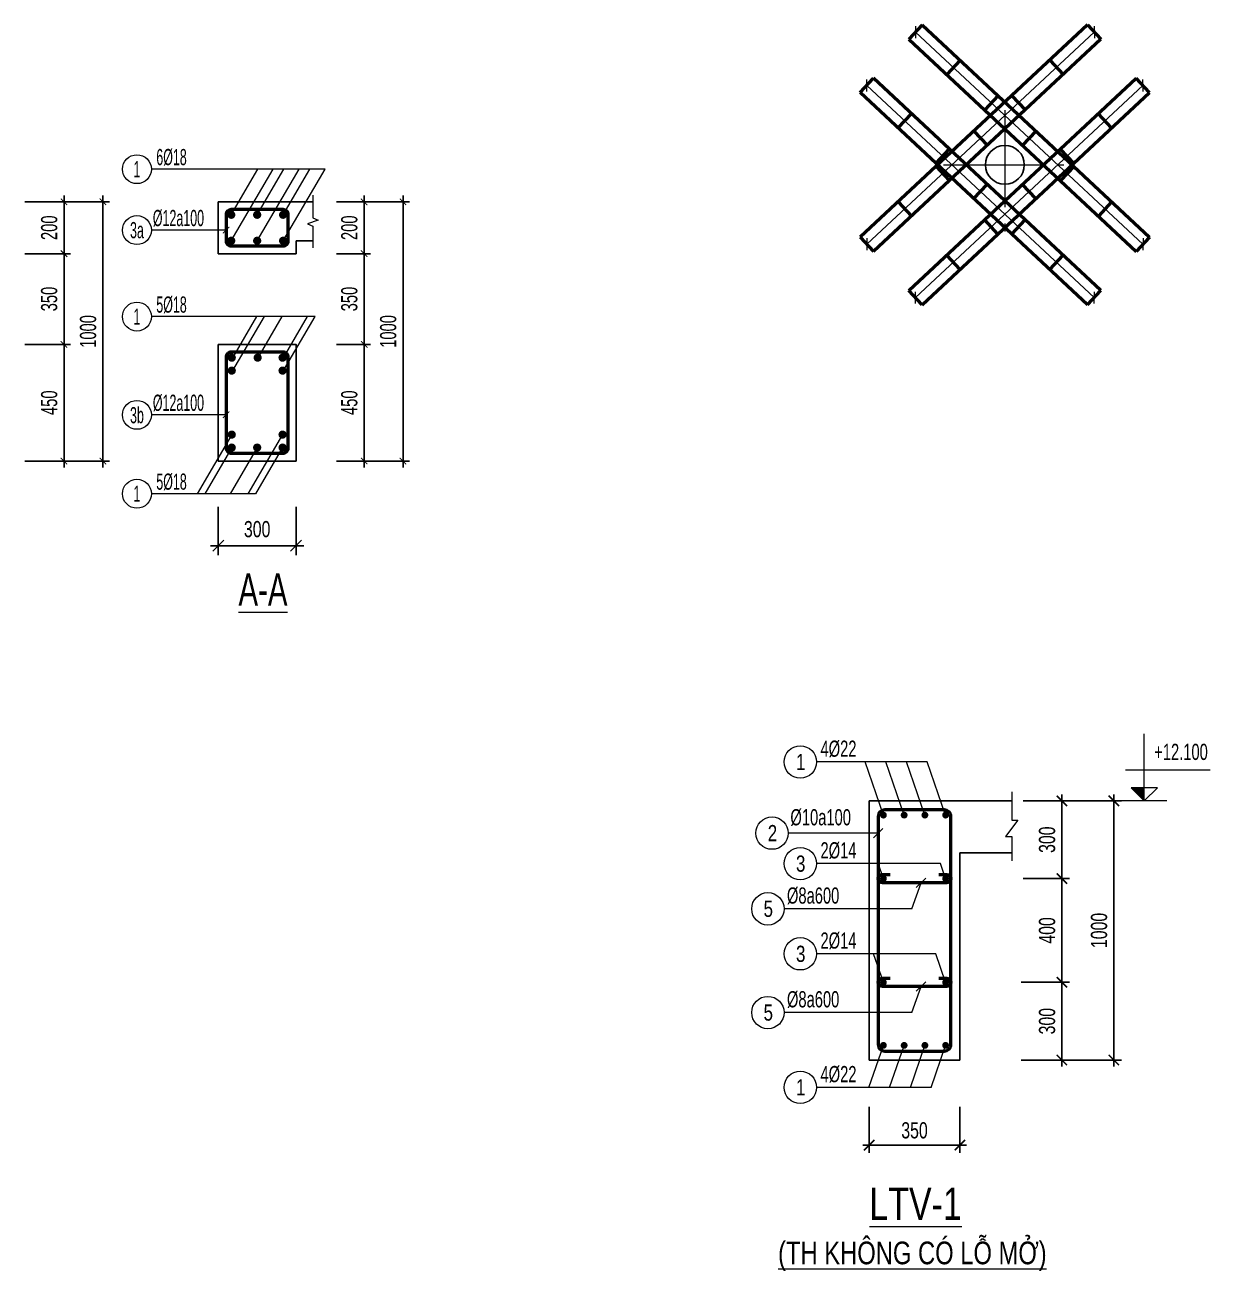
# Model space of a CAD drawing. Header units: millimetres. Extents: x -17374 to 181693, y -29783 to 15580.
# Drawn here: x 154848 to 159419, y -16317 to -11510 of the extents above; entities that cross this region are included whole.
import ezdxf
from ezdxf.enums import TextEntityAlignment as Align

# ---------------------------------------------------------------- set-up
doc = ezdxf.new("R2010")
doc.units = ezdxf.units.MM
doc.header["$LTSCALE"] = 250
doc.header["$MEASUREMENT"] = 0
doc.linetypes.add('CENTER2', pattern=[1.125, 0.75, -0.125, 0.125, -0.125])
for name, color, linetype, lineweight in [('CDC.01.AXIS', 160, 'CENTER2', 13), ('CDC.02.DIM', 1, 'Continuous', 18), ('CDC.03.BORDER', 3, 'Continuous', 25), ('CDC.05.STEEL', 4, 'Continuous', 50), ('CDC.06.TEXT', 2, 'Continuous', 18), ('CDC.11.NOTE', 8, 'Continuous', 18), ('CDC.14.STEELNUM', 9, 'Continuous', 18), ('STEEL_NODE', 6, 'Continuous', 50)]:
    doc.layers.add(name, color=color, linetype=linetype, lineweight=lineweight)
doc.layers.add('DIM', color=1, linetype='Continuous')
doc.styles.add('ARIAL', font='arial.ttf', dxfattribs={"width": 0.65})
doc.styles.add('KCS_SMTEXT', font='arial.ttf', dxfattribs={"width": 0.7})
doc.styles.add('SMTEXT', font='arial.ttf', dxfattribs={"width": 0.7})
doc.dimstyles.new('DIM25', dxfattribs={"dimtxt": 62.5, "dimasz": 0.2, "dimexe": 36, "dimexo": 0, "dimgap": 32, "dimtad": 1, "dimdec": 0, "dimzin": 13, "dimdsep": 46, "dimtxsty": 'SMTEXT', "dimblk1": 'D', "dimblk2": 'D', "dimsah": 1, "dimcen": 0, "dimdle": 50, "dimclrd": 1, "dimclre": 1, "dimclrt": 2, "dimadec": 0, "dimazin": 0, "dimtfac": 1, "dimtdec": 0, "dimtix": 1, "dimtmove": 2, "dimatfit": 3, "dimldrblk": 'D', "dimfxl": 1, "dimtolj": 1, "dimtzin": 13, "dimarcsym": 0})
doc.dimstyles.new('KCS_DIM25', dxfattribs={"dimscale": 25, "dimtxt": 2.5, "dimasz": 1.6, "dimexe": 1.2, "dimexo": 0, "dimgap": 1, "dimtad": 1, "dimdec": 0, "dimzin": 0, "dimdsep": 46, "dimtxsty": 'KCS_SMTEXT', "dimblk": 'ARCHTICK', "dimcen": 0, "dimdle": 1, "dimclrd": 1, "dimclre": 1, "dimclrt": 2, "dimadec": 0, "dimazin": 0, "dimtfac": 1, "dimtdec": 0, "dimtix": 1, "dimtmove": 2, "dimatfit": 3, "dimfxl": 1, "dimtolj": 1, "dimtzin": 0, "dimarcsym": 0})

# ---------------------------------------------------------------- blocks, each defined once
blk = doc.blocks.new('_ArchTick')
at = {"color": 0, "linetype": 'ByBlock', "const_width": 0.15}
blk.add_lwpolyline([(-0.5, -0.5), (0.5, 0.5)], dxfattribs=at)
blk = doc.blocks.new('*D60')
at = {"layer": 'CDC.02.DIM', "color": 1, "lineweight": -2, "transparency": 16777216}
for p, q in [((158698.6, -14503.4), (159078.1, -14503.4)), ((159048.1, -14478.4), (159048.1, -15528.4)), ((158690.6, -15503.4), (159078.1, -15503.4))]:
    blk.add_line(p, q, dxfattribs=at)
at = {"layer": 'Defpoints', "color": 0, "transparency": 16777216}
for p in [(158698.6, -14503.4), (158690.6, -15503.4), (159048.1, -15503.4)]:
    blk.add_point(p, dxfattribs=at)
at = {"layer": 'CDC.02.DIM', "color": 1, "lineweight": -2, "transparency": 16777216, "xscale": 40, "yscale": 40, "zscale": 40}
for p, rotation in [((159048.1, -14503.4), 90), ((159048.1, -15503.4), 270)]:
    blk.add_blockref('_ArchTick', p, dxfattribs=dict(at, rotation=rotation))
at = {"layer": 'CDC.02.DIM', "color": 2, "transparency": 16777216, "insert": (158991.2, -15003.4), "char_height": 62.5, "attachment_point": 5, "rotation": 90, "style": 'KCS_SMTEXT'}
blk.add_mtext('\\A1;1000', dxfattribs=at)
blk = doc.blocks.new('*D61')
at = {"layer": 'CDC.02.DIM', "color": 1, "lineweight": -2, "transparency": 16777216}
for p, q in [((158698.6, -14503.4), (158877.6, -14503.4)), ((158847.6, -14828.2), (158847.6, -14478.4)), ((158698.6, -14803.2), (158877.6, -14803.2))]:
    blk.add_line(p, q, dxfattribs=at)
at = {"layer": 'Defpoints', "color": 0, "transparency": 16777216}
for p in [(158698.6, -14503.4), (158847.6, -14503.4), (158698.6, -14803.2)]:
    blk.add_point(p, dxfattribs=at)
at = {"layer": 'CDC.02.DIM', "color": 1, "lineweight": -2, "transparency": 16777216, "xscale": 40, "yscale": 40, "zscale": 40}
for p, rotation in [((158847.6, -14503.4), 90), ((158847.6, -14803.2), 270)]:
    blk.add_blockref('_ArchTick', p, dxfattribs=dict(at, rotation=rotation))
at = {"layer": 'CDC.02.DIM', "color": 2, "transparency": 16777216, "insert": (158790.7, -14653.3), "char_height": 62.5, "attachment_point": 5, "rotation": 90, "style": 'KCS_SMTEXT'}
blk.add_mtext('\\A1;300', dxfattribs=at)
blk = doc.blocks.new('*D62')
at = {"layer": 'CDC.02.DIM', "color": 1, "lineweight": -2, "transparency": 16777216}
for p, q in [((158104.2, -15683.2), (158104.2, -15861.7)), ((158454.2, -15683.2), (158454.2, -15861.7)), ((158079.2, -15831.7), (158479.2, -15831.7))]:
    blk.add_line(p, q, dxfattribs=at)
at = {"layer": 'Defpoints', "color": 0, "transparency": 16777216}
for p in [(158104.2, -15683.2), (158454.2, -15683.2), (158454.2, -15831.7)]:
    blk.add_point(p, dxfattribs=at)
at = {"layer": 'CDC.02.DIM', "color": 1, "lineweight": -2, "transparency": 16777216, "xscale": 40, "yscale": 40, "zscale": 40, "rotation": 180}
blk.add_blockref('_ArchTick', (158104.2, -15831.7), dxfattribs=at)
at = {"layer": 'CDC.02.DIM', "color": 1, "lineweight": -2, "transparency": 16777216, "xscale": 40, "yscale": 40, "zscale": 40}
blk.add_blockref('_ArchTick', (158454.2, -15831.7), dxfattribs=at)
at = {"layer": 'CDC.02.DIM', "color": 2, "transparency": 16777216, "insert": (158279.2, -15774.8), "char_height": 62.5, "attachment_point": 5, "style": 'KCS_SMTEXT'}
blk.add_mtext('\\A1;350', dxfattribs=at)
blk = doc.blocks.new('*D63')
at = {"layer": 'CDC.02.DIM', "color": 1, "lineweight": -2, "transparency": 16777216}
for p, q in [((158847.6, -15528.4), (158847.6, -15178.4)), ((158690.6, -15203.4), (158877.6, -15203.4)), ((158690.6, -15503.4), (158877.6, -15503.4))]:
    blk.add_line(p, q, dxfattribs=at)
at = {"layer": 'Defpoints', "color": 0, "transparency": 16777216}
for p in [(158690.6, -15203.4), (158847.6, -15203.4), (158690.6, -15503.4)]:
    blk.add_point(p, dxfattribs=at)
at = {"layer": 'CDC.02.DIM', "color": 1, "lineweight": -2, "transparency": 16777216, "xscale": 40, "yscale": 40, "zscale": 40}
for p, rotation in [((158847.6, -15203.4), 90), ((158847.6, -15503.4), 270)]:
    blk.add_blockref('_ArchTick', p, dxfattribs=dict(at, rotation=rotation))
at = {"layer": 'CDC.02.DIM', "color": 2, "transparency": 16777216, "insert": (158790.7, -15353.4), "char_height": 62.5, "attachment_point": 5, "rotation": 90, "style": 'KCS_SMTEXT'}
blk.add_mtext('\\A1;300', dxfattribs=at)
blk = doc.blocks.new('*D64')
at = {"layer": 'CDC.02.DIM', "color": 1, "lineweight": -2, "transparency": 16777216}
for p, q in [((158698.6, -14803.2), (158877.6, -14803.2)), ((158847.6, -14778.2), (158847.6, -15228.4)), ((158690.6, -15203.4), (158877.6, -15203.4))]:
    blk.add_line(p, q, dxfattribs=at)
at = {"layer": 'Defpoints', "color": 0, "transparency": 16777216}
for p in [(158698.6, -14803.2), (158690.6, -15203.4), (158847.6, -15203.4)]:
    blk.add_point(p, dxfattribs=at)
at = {"layer": 'CDC.02.DIM', "color": 1, "lineweight": -2, "transparency": 16777216, "xscale": 40, "yscale": 40, "zscale": 40}
for p, rotation in [((158847.6, -14803.2), 90), ((158847.6, -15203.4), 270)]:
    blk.add_blockref('_ArchTick', p, dxfattribs=dict(at, rotation=rotation))
at = {"layer": 'CDC.02.DIM', "color": 2, "transparency": 16777216, "insert": (158790.7, -15003.3), "char_height": 62.5, "attachment_point": 5, "rotation": 90, "style": 'KCS_SMTEXT'}
blk.add_mtext('\\A1;400', dxfattribs=at)
blk = doc.blocks.new('*D74')
at = {"layer": 'CDC.02.DIM', "color": 1, "lineweight": -2, "transparency": 16777216}
for p, q in [((154847.7, -12192.6), (155173.4, -12192.6)), ((155148.4, -12167.6), (155148.4, -13217.6)), ((154847.7, -13192.6), (155173.4, -13192.6))]:
    blk.add_line(p, q, dxfattribs=at)
at = {"layer": 'Defpoints', "color": 0, "transparency": 16777216}
for p in [(154847.7, -12192.6), (154847.7, -13192.6), (155148.4, -13192.6)]:
    blk.add_point(p, dxfattribs=at)
at = {"layer": 'CDC.02.DIM', "color": 1, "lineweight": -2, "transparency": 16777216, "xscale": 25, "yscale": 25, "zscale": 25}
for p, rotation in [((155148.4, -12192.6), 90), ((155148.4, -13192.6), 270)]:
    blk.add_blockref('_ArchTick', p, dxfattribs=dict(at, rotation=rotation))
at = {"layer": 'CDC.02.DIM', "color": 2, "transparency": 16777216, "insert": (155091.5, -12692.6), "char_height": 62.5, "attachment_point": 5, "rotation": 90, "style": 'ARIAL'}
blk.add_mtext('\\A1;1000', dxfattribs=at)
blk = doc.blocks.new('*D82')
at = {"layer": 'CDC.02.DIM', "color": 1, "lineweight": -2, "transparency": 16777216}
for p, q in [((154847.7, -12192.6), (155023.4, -12192.6)), ((154998.4, -12417.6), (154998.4, -12167.6)), ((154847.7, -12392.6), (155023.4, -12392.6))]:
    blk.add_line(p, q, dxfattribs=at)
at = {"layer": 'Defpoints', "color": 0, "transparency": 16777216}
for p in [(154847.7, -12192.6), (154998.4, -12192.6), (154847.7, -12392.6)]:
    blk.add_point(p, dxfattribs=at)
at = {"layer": 'CDC.02.DIM', "color": 1, "lineweight": -2, "transparency": 16777216, "xscale": 25, "yscale": 25, "zscale": 25}
for p, rotation in [((154998.4, -12192.6), 90), ((154998.4, -12392.6), 270)]:
    blk.add_blockref('_ArchTick', p, dxfattribs=dict(at, rotation=rotation))
at = {"layer": 'CDC.02.DIM', "color": 2, "transparency": 16777216, "insert": (154941.5, -12292.6), "char_height": 62.5, "attachment_point": 5, "rotation": 90, "style": 'ARIAL'}
blk.add_mtext('\\A1;200', dxfattribs=at)
blk = doc.blocks.new('*D83')
at = {"layer": 'CDC.02.DIM', "color": 1, "lineweight": -2, "transparency": 16777216}
for p, q in [((154847.7, -12392.6), (155023.4, -12392.6)), ((154998.4, -12367.6), (154998.4, -12767.6)), ((154847.7, -12742.6), (155023.4, -12742.6))]:
    blk.add_line(p, q, dxfattribs=at)
at = {"layer": 'Defpoints', "color": 0, "transparency": 16777216}
for p in [(154847.7, -12392.6), (154847.7, -12742.6), (154998.4, -12742.6)]:
    blk.add_point(p, dxfattribs=at)
at = {"layer": 'CDC.02.DIM', "color": 1, "lineweight": -2, "transparency": 16777216, "xscale": 25, "yscale": 25, "zscale": 25}
for p, rotation in [((154998.4, -12392.6), 90), ((154998.4, -12742.6), 270)]:
    blk.add_blockref('_ArchTick', p, dxfattribs=dict(at, rotation=rotation))
at = {"layer": 'CDC.02.DIM', "color": 2, "transparency": 16777216, "insert": (154941.4, -12567.6), "char_height": 62.5, "attachment_point": 5, "rotation": 90, "style": 'ARIAL'}
blk.add_mtext('\\A1;350', dxfattribs=at)
blk = doc.blocks.new('*D84')
at = {"layer": 'CDC.02.DIM', "color": 1, "lineweight": -2, "transparency": 16777216}
for p, q in [((154998.4, -13217.6), (154998.4, -12717.6)), ((154847.7, -12742.6), (155023.4, -12742.6)), ((154847.7, -13192.6), (155023.4, -13192.6))]:
    blk.add_line(p, q, dxfattribs=at)
at = {"layer": 'Defpoints', "color": 0, "transparency": 16777216}
for p in [(154847.7, -12742.6), (154998.4, -12742.6), (154847.7, -13192.6)]:
    blk.add_point(p, dxfattribs=at)
at = {"layer": 'CDC.02.DIM', "color": 1, "lineweight": -2, "transparency": 16777216, "xscale": 25, "yscale": 25, "zscale": 25}
for p, rotation in [((154998.4, -12742.6), 90), ((154998.4, -13192.6), 270)]:
    blk.add_blockref('_ArchTick', p, dxfattribs=dict(at, rotation=rotation))
at = {"layer": 'CDC.02.DIM', "color": 2, "transparency": 16777216, "insert": (154941.5, -12967.6), "char_height": 62.5, "attachment_point": 5, "rotation": 90, "style": 'ARIAL'}
blk.add_mtext('\\A1;450', dxfattribs=at)
blk = doc.blocks.new('D')
at = {"layer": 'DIM'}
blk.add_line((150, 0), (-150, 0), dxfattribs=at)
at = {"layer": 'DIM', "color": 3}
blk.add_line((106, 106), (-106, -106), dxfattribs=at)
blk = doc.blocks.new('*D85')
at = {"layer": 'CDC.02.DIM', "color": 1, "lineweight": -2, "transparency": 16777216}
for p, q in [((155593.5, -13368.6), (155593.5, -13555.5)), ((155893.5, -13368.6), (155893.5, -13555.5)), ((155593.7, -13519.5), (155893.3, -13519.5))]:
    blk.add_line(p, q, dxfattribs=at)
at = {"layer": 'Defpoints', "color": 0, "transparency": 16777216}
for p in [(155593.5, -13368.6), (155893.5, -13368.6), (155893.5, -13519.5)]:
    blk.add_point(p, dxfattribs=at)
at = {"layer": 'CDC.02.DIM', "color": 1, "lineweight": -2, "transparency": 16777216, "xscale": 0.2, "yscale": 0.2, "zscale": 0.2, "rotation": 180}
blk.add_blockref('D', (155593.5, -13519.5), dxfattribs=at)
at = {"layer": 'CDC.02.DIM', "color": 1, "lineweight": -2, "transparency": 16777216, "xscale": 0.2, "yscale": 0.2, "zscale": 0.2}
blk.add_blockref('D', (155893.5, -13519.5), dxfattribs=at)
at = {"layer": 'CDC.02.DIM', "color": 2, "transparency": 16777216, "insert": (155743.5, -13455.6), "char_height": 62.5, "attachment_point": 5, "style": 'SMTEXT'}
blk.add_mtext('\\A1;300', dxfattribs=at)
blk = doc.blocks.new('*D86')
at = {"layer": 'CDC.02.DIM', "color": 1, "lineweight": -2, "transparency": 16777216}
for p, q in [((156049.2, -12192.6), (156331.1, -12192.6)), ((156306.1, -12167.6), (156306.1, -13217.6)), ((156049.2, -13192.6), (156331.1, -13192.6))]:
    blk.add_line(p, q, dxfattribs=at)
at = {"layer": 'Defpoints', "color": 0, "transparency": 16777216}
for p in [(156049.2, -12192.6, 0), (156049.2, -13192.6, 0), (156306.1, -13192.6)]:
    blk.add_point(p, dxfattribs=at)
at = {"layer": 'CDC.02.DIM', "color": 1, "lineweight": -2, "transparency": 16777216, "xscale": 25, "yscale": 25, "zscale": 25}
for p, rotation in [((156306.1, -12192.6), 90), ((156306.1, -13192.6), 270)]:
    blk.add_blockref('_ArchTick', p, dxfattribs=dict(at, rotation=rotation))
at = {"layer": 'CDC.02.DIM', "color": 2, "transparency": 16777216, "insert": (156249.2, -12692.6), "char_height": 62.5, "attachment_point": 5, "rotation": 90, "style": 'ARIAL'}
blk.add_mtext('\\A1;1000', dxfattribs=at)
blk = doc.blocks.new('*D87')
at = {"layer": 'CDC.02.DIM', "color": 1, "lineweight": -2, "transparency": 16777216}
for p, q in [((156156.1, -13217.6), (156156.1, -12717.6)), ((156049.2, -12742.6), (156181.1, -12742.6)), ((156049.2, -13192.6), (156181.1, -13192.6))]:
    blk.add_line(p, q, dxfattribs=at)
at = {"layer": 'Defpoints', "color": 0, "transparency": 16777216}
for p in [(156049.2, -12742.6, 0), (156156.1, -12742.6), (156049.2, -13192.6, 0)]:
    blk.add_point(p, dxfattribs=at)
at = {"layer": 'CDC.02.DIM', "color": 1, "lineweight": -2, "transparency": 16777216, "xscale": 25, "yscale": 25, "zscale": 25}
for p, rotation in [((156156.1, -12742.6), 90), ((156156.1, -13192.6), 270)]:
    blk.add_blockref('_ArchTick', p, dxfattribs=dict(at, rotation=rotation))
at = {"layer": 'CDC.02.DIM', "color": 2, "transparency": 16777216, "insert": (156099.2, -12967.6), "char_height": 62.5, "attachment_point": 5, "rotation": 90, "style": 'ARIAL'}
blk.add_mtext('\\A1;450', dxfattribs=at)
blk = doc.blocks.new('*D88')
at = {"layer": 'CDC.02.DIM', "color": 1, "lineweight": -2, "transparency": 16777216}
for p, q in [((156049.2, -12392.6), (156181.1, -12392.6)), ((156156.1, -12767.6), (156156.1, -12367.6)), ((156049.2, -12742.6), (156181.1, -12742.6))]:
    blk.add_line(p, q, dxfattribs=at)
at = {"layer": 'Defpoints', "color": 0, "transparency": 16777216}
for p in [(156049.2, -12392.6, 0), (156156.1, -12392.6), (156049.2, -12742.6, 0)]:
    blk.add_point(p, dxfattribs=at)
at = {"layer": 'CDC.02.DIM', "color": 1, "lineweight": -2, "transparency": 16777216, "xscale": 25, "yscale": 25, "zscale": 25}
for p, rotation in [((156156.1, -12392.6), 90), ((156156.1, -12742.6), 270)]:
    blk.add_blockref('_ArchTick', p, dxfattribs=dict(at, rotation=rotation))
at = {"layer": 'CDC.02.DIM', "color": 2, "transparency": 16777216, "insert": (156099.2, -12567.6), "char_height": 62.5, "attachment_point": 5, "rotation": 90, "style": 'ARIAL'}
blk.add_mtext('\\A1;350', dxfattribs=at)
blk = doc.blocks.new('*D89')
at = {"layer": 'CDC.02.DIM', "color": 1, "lineweight": -2, "transparency": 16777216}
for p, q in [((156049.2, -12192.6), (156181.1, -12192.6)), ((156156.1, -12417.6), (156156.1, -12167.6)), ((156049.2, -12392.6), (156181.1, -12392.6))]:
    blk.add_line(p, q, dxfattribs=at)
at = {"layer": 'Defpoints', "color": 0, "transparency": 16777216}
for p in [(156049.2, -12192.6, 0), (156156.1, -12192.6), (156049.2, -12392.6, 0)]:
    blk.add_point(p, dxfattribs=at)
at = {"layer": 'CDC.02.DIM', "color": 1, "lineweight": -2, "transparency": 16777216, "xscale": 25, "yscale": 25, "zscale": 25}
for p, rotation in [((156156.1, -12192.6), 90), ((156156.1, -12392.6), 270)]:
    blk.add_blockref('_ArchTick', p, dxfattribs=dict(at, rotation=rotation))
at = {"layer": 'CDC.02.DIM', "color": 2, "transparency": 16777216, "insert": (156099.2, -12292.6), "char_height": 62.5, "attachment_point": 5, "rotation": 90, "style": 'ARIAL'}
blk.add_mtext('\\A1;200', dxfattribs=at)

msp = doc.modelspace()

# ---------------------------------------------------------------- linework, layer by layer
at = {"layer": 'CDC.01.AXIS', "ltscale": 2}
for p, q in [((158627.79, -11838.8), (158627.79, -12306.93)), ((158390.81, -12049.9), (158855.17, -12049.9))]:
    msp.add_line(p, q, dxfattribs=at)
at = {"layer": 'CDC.03.BORDER'}
for p, q in [((155593.52, -12392.59), (155593.52, -12192.59)), ((155893.52, -12192.59), (155593.52, -12192.59)), ((155958.5, -12192.59), (155893.52, -12192.59)), ((155958.5, -12342.59), (155893.52, -12342.59)), ((155593.52, -13192.59), (155593.52, -12742.59)), ((155893.52, -13192.59), (155593.52, -13192.59)), ((158104.21, -14503.39), (158104.21, -15503.39)), ((158654.21, -14503.39), (158104.21, -14503.39)), ((158454.21, -14703.39), (158454.21, -15503.39)), ((158654.21, -14703.39), (158454.21, -14703.39)), ((158104.21, -15503.39), (158454.21, -15503.39))]:
    msp.add_line(p, q, dxfattribs=at)
at = {"layer": 'CDC.03.BORDER', "elevation": 0}
for points in [[(155893.52, -12392.59), (155893.52, -12342.59)], [(155893.52, -13192.59), (155893.52, -12742.59), (155593.52, -12742.59)]]:
    msp.add_lwpolyline(points, dxfattribs=at)
at = {"layer": 'CDC.03.BORDER'}
msp.add_lwpolyline([(155593.52, -12392.59), (155893.52, -12392.59)], dxfattribs=at)
msp.add_circle((158627.79, -12049.9), 75, dxfattribs=at)
at = {"layer": 'CDC.05.STEEL'}
for p, q in [((158947.03, -11510.12), (158069.77, -12328.9)), ((158308.55, -11510.12), (158257.37, -11564.95)), ((158308.55, -11510.12), (159185.81, -12328.9)), ((158947.03, -11510.12), (158998.21, -11564.95)), ((158998.21, -11564.95), (158120.94, -12383.73)), ((158257.37, -11564.95), (159134.64, -12383.73)), ((158454.76, -11646.58), (158403.59, -11701.41)), ((158800.82, -11646.58), (158852, -11701.41)), ((158069.77, -11770.91), (158120.94, -11716.08)), ((158998.21, -12534.86), (158120.94, -11716.08)), ((158257.37, -12534.86), (159134.64, -11716.08)), ((159185.81, -11770.91), (159134.64, -11716.08)), ((158947.03, -12589.69), (158069.77, -11770.91)), ((158308.55, -12589.69), (159185.81, -11770.91)), ((158600.97, -11783.05), (158549.8, -11837.87)), ((158654.61, -11783.05), (158705.79, -11837.87)), ((158215.98, -11907.37), (158267.15, -11852.54)), ((159039.6, -11907.37), (158988.43, -11852.54)), ((158508.4, -11919.51), (158559.57, -11974.34)), ((158747.18, -11919.51), (158696.01, -11974.34)), ((158362.19, -12043.84), (158413.36, -11989.01)), ((158893.39, -12043.84), (158842.22, -11989.01)), ((158362.19, -12055.97), (158413.36, -12110.8)), ((158893.39, -12055.97), (158842.22, -12110.8)), ((158508.4, -12180.3), (158559.57, -12125.47)), ((158747.18, -12180.3), (158696.01, -12125.47)), ((158215.98, -12192.44), (158267.15, -12247.27)), ((159039.6, -12192.44), (158988.43, -12247.27)), ((158600.97, -12316.76), (158549.8, -12261.93)), ((158654.61, -12316.76), (158705.79, -12261.93)), ((158069.77, -12328.9), (158120.94, -12383.73)), ((159185.81, -12328.9), (159134.64, -12383.73)), ((158454.76, -12453.23), (158403.59, -12398.4)), ((158800.82, -12453.23), (158852, -12398.4)), ((158308.55, -12589.69), (158257.37, -12534.86)), ((158947.03, -12589.69), (158998.21, -12534.86))]:
    msp.add_line(p, q, dxfattribs=at)
for points in [[(155643.52, -12362.59), (155843.52, -12362.59, 0.4142136), (155863.52, -12342.59), (155863.52, -12242.59, 0.4142136), (155843.52, -12222.59), (155643.52, -12222.59, 0.4142136), (155623.52, -12242.59), (155623.52, -12342.59, 0.4142136)], [(158139.21, -15443.55, 0.4142136), (158164.21, -15468.55), (158394.21, -15468.55, 0.4142136), (158419.21, -15443.55), (158419.21, -14563.39, 0.4142136), (158394.21, -14538.39), (158164.21, -14538.39, 0.4142136), (158139.21, -14563.39)]]:
    msp.add_lwpolyline(points, format="xyb", close=True, dxfattribs=at)
at = {"layer": 'CDC.05.STEEL', "elevation": 0}
msp.add_lwpolyline([(155843.52, -12772.59), (155643.52, -12772.59, 0.4142136), (155623.52, -12792.59), (155623.52, -13140.59, 0.4142136), (155645.52, -13162.59), (155841.52, -13162.59, 0.4142136), (155863.52, -13140.59), (155863.52, -12792.59, 0.4142136)], format="xyb", close=True, dxfattribs=at)
at = {"layer": 'CDC.05.STEEL'}
for points in [[(158372.99, -14787.36), (158403.33, -14787.36, -1), (158403.33, -14819.11), (158155.09, -14819.11, -1), (158155.09, -14787.36), (158185.42, -14787.36)], [(158372.99, -15187.52), (158403.33, -15187.52, -1), (158403.33, -15219.27), (158155.09, -15219.27, -1), (158155.09, -15187.52), (158185.42, -15187.52)]]:
    msp.add_lwpolyline(points, format="xyb", dxfattribs=at)
at = {"layer": 'CDC.11.NOTE', "color": 1}
for p, q in [((158095.35, -12356.31), (158972.62, -11537.53)), ((158283.34, -11514.47), (158282.58, -11560.6)), ((159160.23, -12356.31), (158282.96, -11537.53)), ((158972.24, -11514.47), (158973, -11560.6)), ((158094.97, -11766.56), (158095.74, -11720.43)), ((159160.61, -11766.56), (159159.85, -11720.43)), ((158095.35, -11743.49), (158972.62, -12562.28)), ((159160.23, -11743.49), (158282.96, -12562.28)), ((156005.25, -12066.58, 0), (155335.56, -12066.58, 0)), ((155945.83, -12066.58), (155485.56, -12066.58, 0)), ((155643.52, -12242.59), (155746.65, -12066.58)), ((155643.52, -12342.59), (155805.25, -12066.58)), ((155743.52, -12242.59), (155846.65, -12066.58)), ((155743.52, -12342.59), (155905.25, -12066.58)), ((155843.52, -12342.59), (156005.25, -12066.58)), ((155843.52, -12242.59), (155946.65, -12066.58)), ((155623.52, -12301.69), (155335.56, -12301.69)), ((158094.97, -12333.25), (158095.74, -12379.38)), ((159160.61, -12333.25), (159159.85, -12379.38)), ((158283.34, -12585.34), (158282.58, -12539.21)), ((158972.24, -12585.34), (158973, -12539.21)), ((155967.55, -12635.55, 0), (155335.56, -12635.55, 0)), ((155649.52, -12793.81), (155742.25, -12635.55)), ((155649.52, -12843.81), (155771.55, -12635.55)), ((155747.52, -12793.81), (155840.25, -12635.55)), ((155845.52, -12793.81), (155938.25, -12635.55)), ((155845.52, -12843.81), (155967.55, -12635.55)), ((155623.52, -13014.37), (155335.56, -13014.37)), ((155645.52, -13090.59), (155511.91, -13318.61)), ((155841.52, -13090.59), (155707.91, -13318.61)), ((155645.52, -13140.59), (155541.21, -13318.61)), ((155743.52, -13140.59), (155639.21, -13318.61)), ((155841.52, -13140.59), (155737.21, -13318.61)), ((155737.21, -13318.61), (155335.56, -13318.61, 0)), ((158328.36, -14353.39), (157901.07, -14353.39)), ((158159.21, -14558.39), (158088.36, -14353.39)), ((158239.21, -14558.39), (158168.36, -14353.39)), ((158319.21, -14558.39), (158248.36, -14353.39)), ((158399.21, -14558.39), (158328.36, -14353.39)), ((158157.24, -14609.92), (158121.18, -14645.98)), ((158139.21, -14627.95), (157792.11, -14627.95)), ((158379.26, -14745.52), (157901.07, -14745.52)), ((158159.21, -14803.23), (158139.26, -14745.52)), ((158399.21, -14803.23), (158379.26, -14745.52)), ((158322.24, -14801.08), (158286.18, -14837.14)), ((158269.36, -14919.93), (158304.21, -14819.11)), ((158269.36, -14919.93), (157776.07, -14919.93)), ((158361.21, -15093.46), (157901.07, -15093.46)), ((158159.21, -15203.39), (158121.21, -15093.46)), ((158399.21, -15203.39), (158361.21, -15093.46)), ((158269.36, -15320.09), (158304.21, -15219.27)), ((158322.24, -15201.24), (158286.18, -15237.3)), ((158269.36, -15320.09), (157776.07, -15320.09)), ((158103.21, -15608.73), (158159.21, -15446.71)), ((158183.21, -15608.73), (158239.21, -15446.71)), ((158263.21, -15608.73), (158319.21, -15446.71)), ((158343.21, -15608.73), (158399.21, -15446.71)), ((158343.21, -15608.73), (157901.07, -15608.73))]:
    msp.add_line(p, q, dxfattribs=at)
at = {"layer": 'CDC.11.NOTE', "color": 1, "linetype": 'ByBlock'}
for p, q in [((159165.44, -14503.39), (159165.44, -14245.2)), ((159419.29, -14385.7), (159092.93, -14385.7)), ((159216.17, -14452.66), (159114.71, -14452.66)), ((159165.44, -14503.39), (159114.71, -14452.66)), ((159165.44, -14503.39), (159216.17, -14452.66)), ((159252.74, -14503.39), (159078.14, -14503.39))]:
    msp.add_line(p, q, dxfattribs=at)
at = {"layer": 'CDC.11.NOTE', "color": 1}
for points in [[(155958.5, -12166.89), (155958.5, -12254.02), (155979.22, -12263.02), (155937.78, -12278.1), (155958.5, -12287.1), (155958.5, -12369.97)], [(158654.21, -14468.38), (158654.21, -14578.36), (158677.65, -14578.36), (158630.77, -14640.86), (158654.21, -14640.86), (158654.21, -14734.97)]]:
    msp.add_lwpolyline(points, dxfattribs=at)
msp.add_solid([(159114.71, -14452.66), (159165.44, -14503.39), (159165.44, -14452.66)], dxfattribs=at)
at = {"layer": 'CDC.14.STEELNUM', "color": 1}
for centre in [(155279.77, -12066.58, 0), (155279.77, -12301.69), (155279.77, -12635.55, 0), (155279.77, -13014.37), (155279.77, -13318.61, 0)]:
    msp.add_circle(centre, 55.79, dxfattribs=at)
at = {"layer": 'CDC.14.STEELNUM'}
for centre in [(157838.57, -14353.39), (157729.61, -14627.95), (157838.57, -14745.52), (157713.57, -14919.93), (157838.57, -15093.46), (157713.57, -15320.09), (157838.57, -15608.73)]:
    msp.add_circle(centre, 62.5, dxfattribs=at)
at = {"layer": 'STEEL_NODE', "color": 1}
for points, const_width in [([(155651.39, -12242.59, 1), (155635.64, -12242.59, 1)], 15.75), ([(155751.39, -12242.59, 1), (155735.64, -12242.59, 1)], 15.75), ([(155851.39, -12242.59, 1), (155835.64, -12242.59, 1)], 15.75), ([(155651.39, -12342.59, 1), (155635.64, -12342.59, 1)], 15.75), ([(155751.39, -12342.59, -1), (155735.64, -12342.59, -1)], 15.75), ([(155851.39, -12342.59, 1), (155835.64, -12342.59, 1)], 15.75), ([(155653.39, -12793.81, 1), (155637.64, -12793.81, 1)], 15.75), ([(155753.39, -12793.81, 1), (155737.64, -12793.81, 1)], 15.75), ([(155849.39, -12793.81, 1), (155833.64, -12793.81, 1)], 15.75), ([(155653.39, -12843.81, 1), (155637.64, -12843.81, 1)], 15.75), ([(155849.39, -12843.81, 1), (155833.64, -12843.81, 1)], 15.75), ([(158157.84, -14564.84, 1), (158160.58, -14551.95, 1)], 13.18), ([(158237.84, -14564.84, 1), (158240.58, -14551.95, 1)], 13.18), ([(158317.84, -14564.84, 1), (158320.58, -14551.95, 1)], 13.18), ([(158400.58, -14564.84, -1), (158397.84, -14551.95, -1)], 13.18), ([(158157.84, -14796.79, -1), (158160.58, -14809.68, -1)], 13.18), ([(158400.58, -14796.79, 1), (158397.84, -14809.68, 1)], 13.18), ([(158157.84, -15196.95, -1), (158160.58, -15209.84, -1)], 13.18), ([(158400.58, -15196.95, 1), (158397.84, -15209.84, 1)], 13.18), ([(158157.84, -15440.27, -1), (158160.58, -15453.16, -1)], 13.18), ([(158240.58, -15440.27, 1), (158237.84, -15453.16, 1)], 13.18), ([(158320.58, -15440.27, 1), (158317.84, -15453.16, 1)], 13.18), ([(158400.58, -15440.27, 1), (158397.84, -15453.16, 1)], 13.18)]:
    msp.add_lwpolyline(points, format="xyb", close=True, dxfattribs=dict(at, const_width=const_width))
at = {"layer": 'STEEL_NODE', "color": 1, "const_width": 15.75, "elevation": 0}
for points in [[(155653.39, -13090.59, -1), (155637.64, -13090.59, -1)], [(155849.39, -13090.59, -1), (155833.64, -13090.59, -1)], [(155653.39, -13140.59, -1), (155637.64, -13140.59, -1)], [(155751.39, -13140.59, -1), (155735.64, -13140.59, -1)], [(155849.39, -13140.59, -1), (155833.64, -13140.59, -1)]]:
    msp.add_lwpolyline(points, format="xyb", close=True, dxfattribs=at)

# ---------------------------------------------------------------- block references
at = {"layer": 'CDC.11.NOTE', "color": 1, "xscale": 25, "yscale": 25, "zscale": 25}
for p in [(155623.52, -12301.69), (155623.52, -13014.37)]:
    msp.add_blockref('_ArchTick', p, dxfattribs=at)

# ---------------------------------------------------------------- texts
at = {"layer": 'CDC.06.TEXT', "color": 2, "linetype": 'ByBlock', "style": 'ARIAL', "width": 0.55}
for s, p in [('6%%C18', (155413.17, -12019.8, 0)), ('%%C12a100', (155439.88, -12254.92)), ('5%%C18', (155413.17, -12588.77, 0)), ('%%C12a100', (155439.88, -12967.59)), ('5%%C18', (155413.17, -13271.83, 0))]:
    msp.add_text(s, height=62.5, dxfattribs=at).set_placement(p, align=Align.MIDDLE)
at = {"layer": 'CDC.06.TEXT', "color": 6, "style": 'ARIAL', "width": 0.65}
msp.add_text('%%UA-A', height=125, dxfattribs=at).set_placement((155765.94, -13750.78), align=Align.CENTER)
at = {"layer": 'CDC.06.TEXT', "style": 'KCS_SMTEXT', "width": 0.65}
for s, p in [('4%%C22', (157985.92, -14333.39)), ('+12.100', (159307.2, -14345.7)), ('2%%C14', (157985.92, -14725.52)), ('%%C8a600', (157888.07, -14899.93)), ('2%%C14', (157985.92, -15073.46)), ('%%C8a600', (157888.07, -15300.09)), ('4%%C22', (157985.92, -15588.73))]:
    msp.add_text(s, height=62.5, dxfattribs=at).set_placement(p, align=Align.CENTER)
msp.add_text('%%C10a100', height=62.5, dxfattribs=at).set_placement((157800.44, -14597.95))
at = {"layer": 'CDC.06.TEXT', "color": 4, "style": 'KCS_SMTEXT', "width": 0.75}
for s, height, p in [('%%ULTV-1', 125, (158283.34, -16120.1)), ('%%U(TH KHÔNG CÓ LỖ MỞ)', 87.5, (158270.88, -16291.1))]:
    msp.add_text(s, height=height, dxfattribs=at).set_placement(p, align=Align.CENTER)
at = {"layer": 'CDC.14.STEELNUM', "color": 2, "linetype": 'ByBlock', "style": 'ARIAL', "width": 0.55}
for s, p in [('1', (155279.77, -12066.58, 0)), ('3a', (155279.77, -12301.69)), ('1', (155279.77, -12635.55, 0)), ('3b', (155279.77, -13014.37)), ('1', (155279.77, -13318.61, 0))]:
    msp.add_text(s, height=62.5, dxfattribs=at).set_placement(p, align=Align.MIDDLE)
at = {"layer": 'CDC.14.STEELNUM', "color": 2, "style": 'KCS_SMTEXT', "width": 0.75}
for s, p in [('1', (157840.11, -14353.39)), ('2', (157731.14, -14627.95)), ('3', (157840.11, -14745.52)), ('5', (157715.11, -14919.93)), ('3', (157840.11, -15093.46)), ('5', (157715.11, -15320.09)), ('1', (157840.11, -15608.73))]:
    msp.add_text(s, height=62.5, dxfattribs=at).set_placement(p, align=Align.MIDDLE_CENTER)

# ---------------------------------------------------------------- dimensions: what is measured, and where the dimension line sits
at = {"layer": 'CDC.02.DIM'}
for base, p1, p2, picture, middle in [((155148.37, -13192.59), (154847.66, -12192.59), (154847.66, -13192.59), '*D74', (155091.46, -12692.59)), ((154998.37, -12192.59), (154847.66, -12392.59), (154847.66, -12192.59), '*D82', (154941.46, -12292.59)), ((156306.12, -13192.59, 0), (156049.24, -12192.59), (156049.24, -13192.59), '*D86', (156249.21, -12692.59, 0)), ((156156.12, -12192.59, 0), (156049.24, -12392.59, 0), (156049.24, -12192.59, 0), '*D89', (156099.21, -12292.59, 0)), ((154998.37, -12742.59), (154847.66, -12392.59), (154847.66, -12742.59), '*D83', (154941.44, -12567.59)), ((156156.12, -12392.59, 0), (156049.24, -12742.59, 0), (156049.24, -12392.59, 0), '*D88', (156099.19, -12567.59, 0)), ((154998.37, -12742.59), (154847.66, -13192.59), (154847.66, -12742.59), '*D84', (154941.46, -12967.59)), ((156156.12, -12742.59, 0), (156049.24, -13192.59, 0), (156049.24, -12742.59, 0), '*D87', (156099.21, -12967.59, 0))]:
    dim = msp.add_linear_dim(base=base, p1=p1, p2=p2, angle=90, dimstyle='DIM25', override={"dimscale": 25, "dimtxt": 2.5, "dimasz": 1, "dimexe": 1, "dimgap": 1, "dimzin": 8, "dimtxsty": 'ARIAL', "dimblk": 'ArchTick', "dimsah": 0, "dimcen": 1, "dimdle": 1, "dimtfac": 0.00072, "dimfxl": 0, "dimtzin": 8, "dimarcsym": 2}, dxfattribs=at)
    dim.commit()
    dim.dimension.update_dxf_attribs({"geometry": picture, "text_midpoint": middle})
dim = msp.add_linear_dim(base=(155893.52, -13519.5), p1=(155593.52, -13368.57), p2=(155893.52, -13368.57), dimstyle='DIM25', dxfattribs=at)
dim.commit()
dim.dimension.update_dxf_attribs({"geometry": '*D85', "text_midpoint": (155743.52, -13455.56)})
for base, p1, p2, picture, middle in [((159048.14, -15503.39), (158698.63, -14503.39), (158690.63, -15503.39), '*D60', (158991.23, -15003.39)), ((158847.64, -14503.39), (158698.63, -14803.23), (158698.63, -14503.39), '*D61', (158790.71, -14653.31)), ((158847.64, -15203.39), (158698.63, -14803.23), (158690.63, -15203.39), '*D64', (158790.73, -15003.31)), ((158847.64, -15203.39), (158690.63, -15503.39), (158690.63, -15203.39), '*D63', (158790.71, -15353.39))]:
    dim = msp.add_linear_dim(base=base, p1=p1, p2=p2, angle=90, dimstyle='KCS_DIM25', dxfattribs=at)
    dim.commit()
    dim.dimension.update_dxf_attribs({"geometry": picture, "text_midpoint": middle})
at = {"layer": 'CDC.02.DIM', "color": 1}
dim = msp.add_linear_dim(base=(158454.21, -15831.68), p1=(158104.21, -15683.21), p2=(158454.21, -15683.21), dimstyle='KCS_DIM25', dxfattribs=at)
dim.commit()
dim.dimension.update_dxf_attribs({"geometry": '*D62', "text_midpoint": (158279.21, -15774.75)})

doc.saveas('drawing.dxf')
